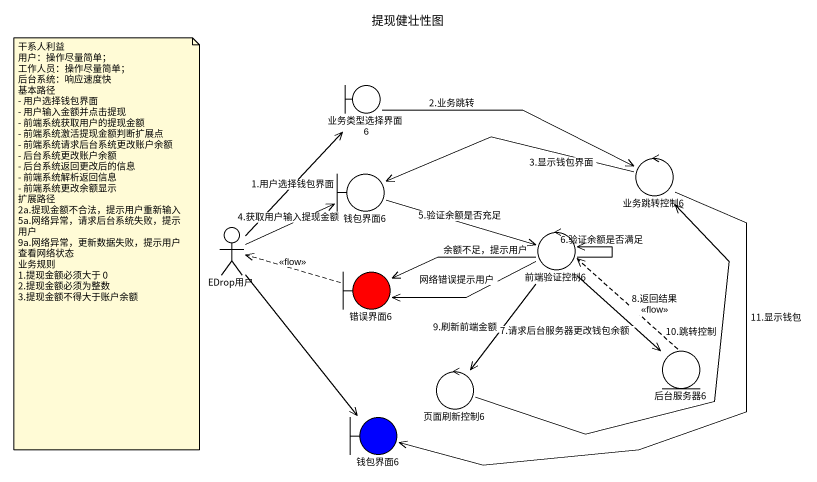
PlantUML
@startuml
title 提现健壮性图
boundary 业务类型选择界面6
boundary 钱包界面6
control 业务跳转控制6
actor EDrop用户
control 前端验证控制6
boundary 错误界面6 #FF0000
control 页面刷新控制6
entity 后台服务器6
boundary "钱包界面6" as 钱包界面6_2 #0000FF
业务类型选择界面6 -right-> 业务跳转控制6 : 2.业务跳转
钱包界面6 -right-> 前端验证控制6 : 5.验证余额是否充足
业务跳转控制6 -left-> 钱包界面6 : 3.显示钱包界面
业务跳转控制6 --> 钱包界面6_2 : 11.显示钱包
EDrop用户 -up-> 业务类型选择界面6 : 1.用户选择钱包界面
EDrop用户 -right-> 钱包界面6 : 4.获取用户输入提现金额
EDrop用户 --> 钱包界面6_2
前端验证控制6 --> 前端验证控制6 : 6.验证余额是否满足
前端验证控制6 -left-> 错误界面6 : 余额不足，提示用户
前端验证控制6 -left-> 错误界面6 : 网络错误提示用户
前端验证控制6 --> 页面刷新控制6 : 9.刷新前端金额
前端验证控制6 --> 后台服务器6 : 7.请求后台服务器更改钱包余额
错误界面6 .left.> EDrop用户 : <<flow>>
页面刷新控制6 -up-> 业务跳转控制6 : 10.跳转控制
后台服务器6 .up.> 前端验证控制6 : 8.返回结果\n<<flow>>
note as N1
  干系人利益
  用户：操作尽量简单；
  工作人员：操作尽量简单；
  后台系统：响应速度快
  基本路径
  - 用户选择钱包界面
  - 用户输入金额并点击提现
  - 前端系统获取用户的提现金额
  - 前端系统激活提现金额判断扩展点
  - 前端系统请求后台系统更改账户余额
  - 后台系统更改账户余额
  - 后台系统返回更改后的信息
  - 前端系统解析返回信息
  - 前端系统更改余额显示
  扩展路径
  2a.提现金额不合法，提示用户重新输入
  5a.网络异常，请求后台系统失败，提示用户
  9a.网络异常，更新数据失败，提示用户查看网络状态
  业务规则
  1.提现金额必须大于 0
  2.提现金额必须为整数
  3.提现金额不得大于账户余额
end note
@enduml
